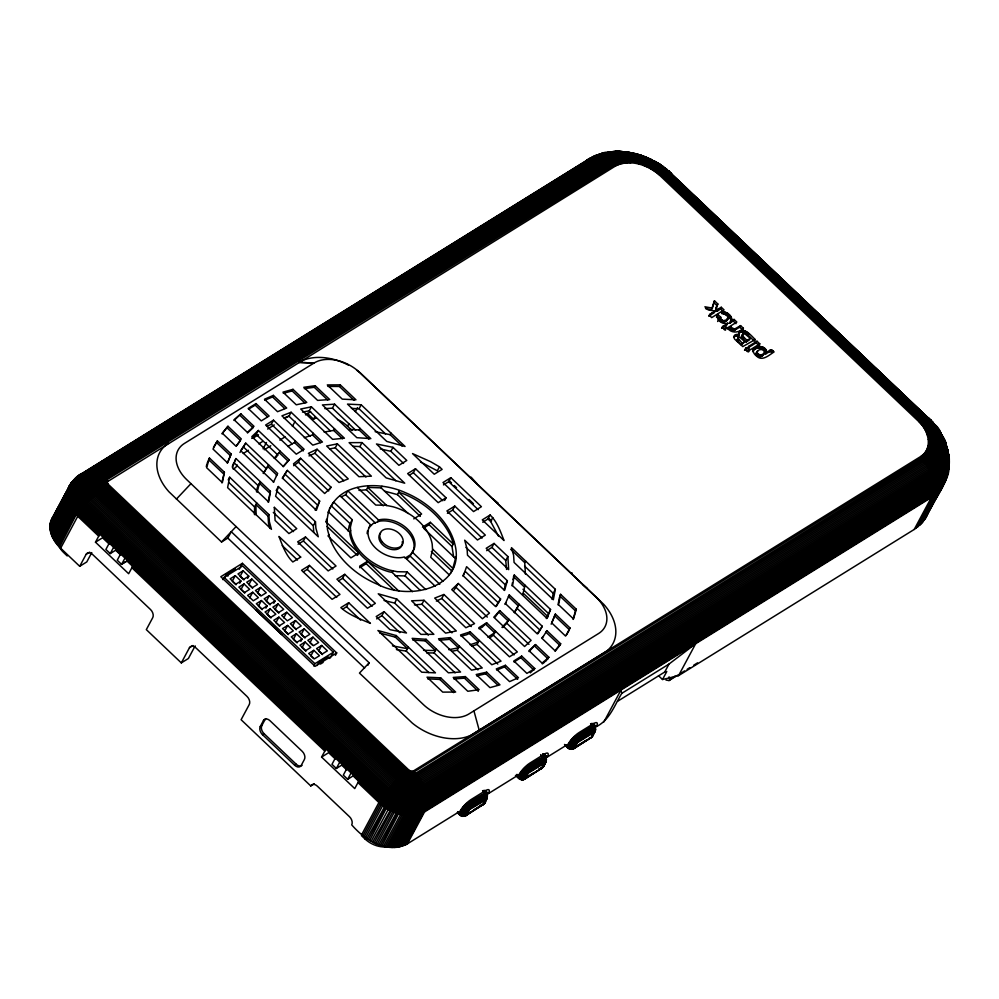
<?xml version="1.0" encoding="UTF-8"?>
<svg xmlns="http://www.w3.org/2000/svg" width="999" height="999" viewBox="0 0 999 999"><rect width="100%" height="100%" fill="white"/><g stroke="black" fill="none" stroke-linecap="round" stroke-linejoin="round"><path stroke-width="1.5" d="M397.302 847.239L414.41 815.321C419.742 801.373 418.956 785.089 412.462 771.553L409.24 770.391L108.092 484.153L107.143 481.88L615.771 165.834C630.119 158.853 647.627 164.823 659.103 174.775L918.955 421.765C928.346 430.182 933.228 447.952 921.228 456.168L412.462 771.553C419.867 784.415 422.302 801.41 415.834 815.122L398.726 847.027C380.244 850.037 363.236 838.111 351.71 824.849A6.244 4.208 58.2 0 0 349.488 816.707L317.27 786.101A6.244 4.208 58.2 0 0 310.764 785.938L241.109 719.73L249.238 704.57A6.244 4.208 58.2 0 0 247.015 696.428L195.941 647.901A6.244 4.208 58.2 0 0 189.448 647.739L181.319 662.899L146.316 629.632L152.735 617.669A6.244 4.208 58.2 0 0 150.512 609.527L92.62 554.507A6.244 4.208 58.2 0 0 86.126 554.345L79.708 566.308L60.639 548.189C52.922 541.046 46.766 529.158 51.798 518.831L69.48 485.914C77.11 472.839 96.004 474.363 107.28 481.481C80.457 465.284 50.362 492.357 77.747 516.283L98.701 536.188L95.479 542.182L128.659 573.713L133.017 565.684M254.47 514.647L254.595 506.968L256.731 502.984M506.58 569.455L505.731 560.539L507.867 556.543L494.055 543.419L486.201 548.289L508.653 569.63L507.867 556.543M525.399 574.063L524.737 562.637L525.586 561.051M105.669 481.705L107.105 484.777L408.254 771.016L412.724 772.776L921.265 457.892C935.613 449.338 929.757 428.871 918.755 420.055L661.251 175.3C649 163.898 629.22 156.905 613.598 165.472L106.781 479.87L105.669 481.705L98.139 480.519L89.023 480.781L80.544 482.892L74.488 485.914L67.657 492.669L49.987 525.649M647.964 167.407C650.337 155.195 655.906 159.116 649.475 168.157M98.701 536.188L99.251 535.202L78.297 515.284C70.03 507.792 63.624 494.305 70.679 483.991M640.222 163.361C640.022 160.627 641.021 154.308 636.925 154.37M947.651 468.081L947.589 470.429L948.351 468.394C946.802 487.012 931.967 501.448 925.436 518.281L921.39 523.613L914.222 529.445L678.558 675.636L662.512 679.52L658.516 675.724M929.882 441.009C942.332 442.932 952.147 454.645 948.625 467.37C951.048 455.719 939.997 446.528 929.894 443.606M948.825 466.321C951.535 454.22 940.534 444.892 929.919 442.32M655.207 171.678L661.4 166.296L667.107 170.829L926.385 417.207C941.845 429.582 950.074 458.329 929.894 470.354L423.077 784.752C414.735 789.322 404.17 785.589 397.614 779.495L96.466 493.256C90.584 488.536 87.462 477.609 95.13 473.026L601.947 158.641C618.506 148.177 640.908 155.157 655.694 161.763M55.457 542.245L72.565 510.339L72.627 508.641C80.632 496.466 93.581 487.212 107.692 483.728C94.218 490.109 82.642 500.387 74.463 512.787L57.355 544.692M386.675 846.94L403.783 815.022C409.103 801.373 412.974 786.35 411.351 771.503C410.689 786.163 408.216 801.747 400.611 814.372L383.504 846.278M665.272 169.405C664.36 164.66 658.329 171.316 656.543 172.665M948.688 465.034L948.913 459.852M929.769 444.867C944.767 448.826 954.52 466.208 945.366 480.332L924.225 520.142M948.051 471.89C950.499 459.365 938.973 449.213 928.158 445.554M948.888 464.011C951.398 451.298 942.744 439.085 929.545 438.361M927.559 447.839C941.595 452.972 953.458 470.354 943.63 484.428L925.436 518.281M52.447 537.15L69.555 505.244L69.68 503.296C77.647 491.346 91.945 484.64 105.944 483.141M398.726 847.027L406.318 844.467L423.426 812.562C428.983 798.376 423.077 782.192 413.386 771.253M59.49 547.052L76.711 513.698C84.403 501.486 95.192 490.734 108.092 484.153M736.925 340.184L738.311 337.512L739.809 337.337L744.892 341.67L741.408 344.892L736.925 340.184L738.311 337.512M737.836 337.987L742.257 343.294L741.408 344.892M106.781 479.87C84.341 457.167 57.318 488.786 82.505 508.853L383.653 795.092C394.755 805.419 412.687 811.75 426.835 804.008L933.653 489.61C940.746 485.152 946.877 477.884 948.001 469.418M948.85 462.087C948.426 472.265 942.519 481.818 933.803 487.012L426.985 801.41C413.349 808.89 396.066 802.784 385.352 792.819L84.203 506.58C75.412 499.313 69.468 482.704 80.544 474.925C89.748 471.353 100.262 475.124 107.53 481.131C95.804 473.226 75.499 471.728 68.906 486.925L72.265 481.78M107.867 480.856C84.453 458.017 55.594 487.749 81.693 509.965L382.854 796.203C394.118 806.692 412.312 813.124 426.673 805.256L933.491 490.859C943.068 485.164 949.262 474.35 948.963 463.149M410.964 772.564L408.079 788.785L402.585 805.881L381.918 845.866M641.87 163.861C641.857 161.526 643.393 154.433 639.31 155.369M765.721 353.896C765.821 347.452 755.144 345.829 752.609 351.586C753.845 343.319 769.667 346.016 765.721 353.896L769.854 351.486L771.877 352.222L772.726 350.624L770.704 349.9L766.57 352.31M375.661 843.606L392.769 811.7L410.089 772.227M741.445 336.888L742.994 333.978L744.779 333.741L750.261 338.336L749.412 339.935L746.166 341.945L741.445 336.888L742.994 333.978M742.382 334.565L742.719 336.126L747.015 340.347L746.166 341.945M714.46 300.786L712.387 308.117L704.907 306.78L708.279 309.977L715.209 311.014L710.052 314.21L709.802 315.696L711.675 317.62L724.075 309.927L721.266 307.255L720.416 308.853C713.848 314.91 715.284 307.842 717.819 303.983L714.46 300.786L711.95 308.241M715.546 310.427L717.819 303.983M50.587 531.955L67.707 500.049C73.314 486.063 91.783 481.568 105.719 482.417M483.716 790.521C492.307 790.946 482.417 809.814 484.652 801.523L484.04 802.372C484.79 803.558 482.842 805.456 481.693 804.844L480.119 806.043L483.154 804.507L480.881 805.519M542.969 765.821C541.57 771.59 551.061 755.182 542.932 754.208M592.694 734.502L591.583 737.1L594.455 731.33M657.891 164.348C656.48 158.192 652.272 166.421 650.948 168.968M725.674 324.588L725.386 326.099L727.26 328.009L736.837 322.065L734.04 319.405L733.179 320.991L729.62 323.201C735.227 318.144 727.422 310.564 721.553 312.175L727.247 315.946L728.234 317.782C727.722 321.915 721.166 324.463 719.73 319.53L720.729 317.22L717.919 314.56C715.122 319.78 723.126 325.262 727.909 323.201L724.824 326.186L727.909 323.201M726.985 320.467L728.234 317.782M946.89 473.726L946.528 475.974C951.922 463.174 939.072 450.836 927.896 446.715M948.75 465.372C947.689 474.837 941.882 483.441 933.765 488.324L426.948 802.721C413.024 810.339 395.404 804.12 384.49 793.968L83.342 507.717C74.363 500.262 68.357 483.491 79.533 475.387M947.789 471.715L948.775 466.458M722.539 311.988L721.678 313.586C726.31 313.037 733.503 318.644 729.62 323.201M268.069 502.06L270.417 491.308L235.976 458.566L234.553 461.226M270.417 491.308L268.669 501.985L232.417 467.532L235.976 458.566M327.098 526.523L357.48 555.394L358.753 552.996L326.136 521.99L326.561 519.318M348.264 531.206L349.138 525.861L352.222 519.68L333.691 502.072L329.445 508.766M455.981 556.593L452.859 568.394L432.617 549.138M511.938 585.751L512.437 582.692M512.937 579.645L514.285 574.999L550.536 609.452L546.99 618.418L512.549 585.676L514.285 574.999M722.502 326.723L724.437 329.757L726.423 328.534L723.626 325.861L721.64 328.309L723.626 325.861M643.319 165.459C643.344 163.237 646.041 155.632 642.07 156.319M482.767 804.807L465.959 815.609C455.094 819.305 461.95 806.23 467.12 803.496L469.767 808.815L466.658 814.684L482.954 804.67M526.061 766.945L528.708 772.264L525.586 778.121L541.883 768.119L524.075 779.42C513.099 781.505 522.415 768.656 526.985 766.295L544.68 755.906L546.428 759.365L545.854 762.2L542.657 767.357L543.618 766.308M590.809 737.786L574.013 748.588C563.136 752.284 569.992 739.21 575.162 736.475L577.822 741.795L574.7 747.664L590.996 737.649M948.413 469.655L948.613 468.593M945.479 480.394C949.924 467.02 938.598 454.208 927.134 448.926M206.306 466.72L206.818 464.11M221.803 482.767L224.4 472.24L209.44 458.029L207.255 462.987M224.4 472.24L222.365 482.667L206.656 467.719L209.44 458.029M229.633 477.222L227.61 487.637L271.466 529.345L269.368 521.69L268.893 514.535L229.633 477.222L228.209 479.882M256.468 491.783L257.23 487.874L260.252 481.643M257.243 491.995L259.403 483.241L269.568 492.894M504.22 589.959L505.244 584.752L507.38 580.769L464.672 540.172L467.082 548.888L467.495 555.194L504.582 590.459L507.38 580.769M522.739 594.692L525.112 585.289M552.06 599.288L553.221 593.331L555.357 589.335L511.5 547.652L513.598 555.282L514.073 562.437L553.334 599.762L555.357 589.335M558.004 604.845L559.452 597.402M560.589 594.318L558.566 604.732L573.513 618.943L576.311 609.253L560.589 594.318L559.74 595.916L575.449 610.851L573.101 619.417M719.73 319.53L720.729 317.22M947.477 455.432C950.236 444.73 938.536 437.537 929.257 437.013M386.863 846.802A21.254 14.648 28.2 0 1 364.91 838.885L382.654 805.718C389.235 792.632 398.913 780.719 409.702 770.778L389.16 802.809L369.692 840.471M50.949 533.254L68.057 501.348C74.788 487.537 92.657 482.105 107.205 482.792C92.482 483.304 76.136 489.348 68.481 502.647L51.374 534.552M53.097 538.436L70.205 506.53C77.073 493.069 92.845 485.402 107.405 483.266C92.907 486.65 78.846 494.917 70.929 507.804L53.821 539.722M944.592 480.844L947.015 474.987M948.426 468.643L947.302 472.877M947.439 473.976L946.515 477.185M947.277 475.137L948.251 470.816M485.002 802.347L483.978 803.521L487.487 795.928L485.751 792.457L467.12 803.496M542.644 753.97C550.749 754.595 540.759 772.989 544.055 764.185M592.882 732.866C594.655 734.265 590.421 738.498 592.732 735.838M482.979 804.395L483.641 803.683L465.147 815.971L462.762 816.333L459.577 814.822M542.694 767.582L539.048 769.492L542.332 767.969L542.245 766.683M593.219 734.552L591.808 737.125L588.923 738.498M470.941 811.737L463.161 816.345C455.981 815.196 465.896 805.806 468.781 803.671L485.302 793.493L486.438 793.293L486.625 794.642L485.751 792.457M483.216 790.509L487.25 794.917L487.125 798.301L485.901 799.924L469.642 809.49L466.133 804.307M463.536 815.546C457.267 817.906 467.057 805.306 469.393 804.607L486.938 794.267L487.237 796.453L485.939 799.487L486.251 795.504L484.59 792.669M525.074 767.756L528.583 772.939L544.78 762.924L545.179 758.953L543.518 756.106M594.08 725.686L595.529 729.932L592.02 736.5L595.479 728.521L591.758 723.501M594.667 727.622L593.793 725.436L592.632 725.649L575.162 736.475M574.175 737.287L577.684 742.469L593.893 732.467L593.906 727.434L590.596 723.713M74.326 480.744C81.643 469.867 98.514 474.587 107.53 481.131M644.892 166.046C644.954 164.123 648.239 156.731 644.817 157.355M49.95 526.885L67.657 492.669L50.1 524.45M943.63 484.428C950.261 470.741 938.648 455.919 926.647 449.987M50 528.134L67.108 496.216C73.851 482.142 93.144 479.108 107.118 482.33C92.795 480.232 74.688 483.866 67.22 497.49L50.112 529.395M50.549 522.102L70.966 483.566L74.488 480.069M646.428 166.696C646.628 164.685 649.987 158.891 647.764 158.279M928.258 512.237L926.523 516.333M947.114 475.112L941.807 484.652L933.278 492.07L426.461 806.468C411.913 814.435 393.494 807.916 382.08 797.314L80.931 511.063C68.094 501.623 66.371 479.22 82.967 473.101M227.273 463.086L231.181 454.008L217.382 440.896L212.999 449.063L227.572 462.912L231.181 454.008M232.317 466.396L233.841 462.549L258.117 485.626M278.371 486.525L275.587 496.216L318.281 536.8L315.884 528.096L315.472 521.778L278.371 486.525L276.236 490.509L313.324 525.774L313.748 532.08M519.155 604.308L514.46 612.649M546.366 618.568L550.536 609.452M551.161 624.188L555.394 614.06L569.967 627.909L568.618 631.293L565.571 636.088L551.773 622.964L555.394 614.06M569.967 627.909L566.246 635.289M50.287 523.264L67.395 491.346C74.288 477.172 94.193 476.448 107.143 481.88C93.719 477.485 74.563 478.708 67.208 492.532M653.196 160.652L655.694 161.838M69.918 485.402C65.235 495.654 71.304 507.217 78.896 514.273L359.103 780.581L357.954 782.604L378.896 802.522C390.621 813.436 409.565 820.129 424.513 811.937L931.33 497.539C953.521 486.988 944.13 459.54 926.073 450.999M945.853 479.333L946.278 478.309M406.318 844.467L407.405 843.843L424.513 811.937C430.806 798.426 424.113 782.379 414.435 772.289M757.417 351.049L757.117 353.097L760.351 355.282L764.123 353.584L764.372 351.586C762.312 347.689 756.718 349.775 756.093 353.646L757.055 355.744L759.502 356.88L762.225 356.069L763.673 354.22M403.971 845.566L421.079 813.648C428.022 799.962 422.427 782.567 412.962 771.44C420.304 784.078 424.925 801.535 417.207 814.847L400.099 846.752M273.414 482.342L277.647 473.476L245.729 443.144L240.684 450.686L273.701 482.08M315.234 510.302L319.643 501.073L287.375 470.392L286.825 470.966L282.367 477.972L316.371 510.302L319.643 501.073M352.222 519.68L350.399 527.21L350.774 532.892A43.744 30.17 28.2 0 0 390.047 570.229L397.202 571.703L407.167 571.915L425.699 589.535M450.412 573.488L453.721 566.795M462.874 575.961L464.011 573.339M504.97 604.445L509.265 594.904L542.282 626.286L537.999 633.653M394.38 847.464L411.488 815.559C418.556 802.721 417.395 786.338 412.724 772.776M486.513 799.412L487.212 795.341L469.855 805.619C466.183 807.105 458.216 819.967 466.595 814.635C461.9 818.518 467.857 808.466 470.229 807.654L487.025 797.552L484.59 802.996M544.842 763.373L546.303 760.851L545.879 757.704L528.334 768.056C524.637 769.779 515.259 782.654 524.9 779.045L541.708 768.243M593.955 732.904L595.092 730.132C596.178 728.558 594.617 724.824 592.544 726.91L576.835 736.65C573.938 738.785 564.023 748.176 571.216 749.325L575.099 747.527L570.804 749.312L567.632 747.801M946.115 478.259L940.096 487.475L933.004 493.244L426.173 807.642C411.488 815.696 392.894 809.115 381.368 798.401L80.207 512.15C71.94 504.707 65.634 491.058 73.002 480.956M945.828 479.345L940.908 487.974L932.279 495.479L425.449 809.877C410.564 818.031 391.72 811.363 380.045 800.511L359.103 780.581M389.81 847.339L406.918 815.434L408.179 814.485C414.11 801.148 415.06 785.751 411.925 771.578C416.695 785.738 415.921 801.86 409.99 815.584L392.882 847.489M941.333 488.236C947.914 474.4 937.212 459.003 925.436 451.973M944.567 482.417L945.066 481.418M378.771 844.842L400.499 805.231L407.13 786.9L410.776 771.34L405.307 787.836L398.439 804.47L377.21 844.255M50.887 520.979L70.117 484.927L74.813 478.958M69.293 486.326L68.419 487.987L75.4 481.493L85.352 478.209L95.517 478.271L105.807 481.043M68.656 487.824L67.657 490.197M372.615 842.145L391.92 807.367L410.227 771.091L393.131 800.349L371.141 841.333M55.919 512.362L59.478 505.719M63.049 499.063L69.455 487.1M56.044 512.849L57.467 510.189M71.016 484.927L74.463 479.37L77.66 476.486M50.312 530.669L68.007 497.902L67.22 497.49M51.873 535.851L69.68 503.296M54.595 540.983L71.716 509.078L71.516 506.88L70.205 506.53M56.369 543.481L73.476 511.575C80.619 498.451 93.831 488.898 107.692 483.728M58.392 545.891L75.499 513.986L75.237 512.062M60.639 548.189L77.747 516.283C84.99 503.771 95.255 493.007 107.105 484.777M91.771 552.622L86.776 561.925L79.708 566.308M109.453 542.794L105.882 549.438L110.252 553.583L117.882 548.851M110.252 553.583L113.811 546.94M120.792 553.571L117.233 560.227L121.591 564.373L126.998 561.013L133.554 567.245M121.591 564.373L125.162 557.717M213.486 447.277L217.382 440.896M222.015 433.878L227.959 426.261L241.283 438.923L236.076 446.316L222.29 433.204L227.959 426.261M234.066 420.442L240.896 413.861L253.983 426.311L247.402 432.405L234.078 419.742L240.896 413.861M248.539 409.14L255.182 405.169L256.031 403.571L269.131 416.021L261.276 420.891L248.177 408.441L256.031 403.571M239.972 452.435L245.729 443.144M264.847 400.199L272.527 396.965L273.376 395.367L286.701 408.029L277.56 411.688L264.473 399.238L273.376 395.367M237.138 464.922L235.776 467.457L233.179 469.068M251.76 438.424L256.206 434.453L258.341 430.457L289.173 459.777L283.229 466.783M267.145 426.323L271.353 424.15L273.489 420.167L304.146 449.3L296.278 454.17L265.634 425.037L273.489 420.167M283.341 393.331L292.145 390.934L293.007 389.335L306.805 402.46L296.278 404.807L282.967 392.145L293.007 389.335M263.062 448.826L266.471 442.482M283.841 417.969L288.998 416.233L291.134 412.25L322.452 442.02L312.774 445.142L281.93 415.834L291.134 412.25M168.544 443.231L165.884 445.129A49.376 34.053 28.2 0 0 168.981 491.808L221.541 541.982L227.834 538.086L231.256 531.705L369.168 662.799L367.807 665.346M263.486 473.464L268.569 464.86M292.395 426.398L295.117 421.328M304.32 388.623L314.298 387.3L315.147 385.701L329.72 399.55L317.62 400.399L303.821 387.287L315.147 385.701M274.213 458.241L280.157 451.211M302.485 412.1L309.265 410.814L311.401 406.83L344.418 438.211L332.642 439.36L300.724 409.028L311.401 406.83M287.812 446.478L294.455 442.507L295.317 440.909M222.927 579.645L224.126 577.41L242.595 565.958L333.379 652.235L330.382 657.817M224.538 577.609L226.249 574.413L235.277 568.818M307.455 413.386L313.561 419.205L314.922 416.658M282.455 478.459L287.375 470.392M195.167 645.878L188.386 658.503L181.319 662.899M239.735 583.266L240.934 581.031L235.264 575.649L232.268 581.231L236.051 584.827M239.211 569.305L242.42 563.311L336.7 652.921L335.414 655.319M269.917 528.384L268.506 523.289L268.032 516.133L268.893 514.535M304.27 437.712L312.487 434.952L313.336 433.354M293.718 465.709L298.414 462.212L300.549 458.229L331.193 487.362L324.687 493.518L293.494 463.861L300.549 458.229M327.984 386.426L339.385 386.463L340.247 384.865L355.956 399.8L342.27 399.138L327.31 384.927L340.247 384.865M247.59 578.396L248.788 576.161L243.119 570.766L240.122 576.348L243.906 579.944M324.837 408.641L332.442 408.154L334.578 404.17L370.829 438.623L356.855 437.687L322.415 404.945L334.578 404.17M243.993 583.94L238.886 587.112L244.555 592.507L249.663 589.335L243.993 583.94L240.996 589.522L244.78 593.119M308.991 455.944L314.922 453.234L317.07 449.238L348.264 478.896L339.048 482.492L308.404 453.359L317.07 449.238M251.848 579.07L246.741 582.23L252.41 587.624L257.517 584.465L251.848 579.07L248.851 584.652L252.635 588.249M324.101 432.067L333.678 430.407L334.528 428.808M249.725 597.827L252.722 592.232L258.391 597.627L253.284 600.799L247.615 595.404L252.722 592.232M329.595 448.913L335.239 447.839L337.375 443.856L371.378 476.173L358.941 476.698L326.661 446.016L337.375 443.856M260.577 587.362L255.469 590.534L261.139 595.928L266.246 592.757L260.577 587.362L257.58 592.944L260.414 595.641M352.073 430.494L347.565 426.211L348.988 423.551M355.407 411.588L357.542 407.604M351.448 408.391L359.053 408.766L361.188 404.782L405.057 446.466L386.763 441.421L347.502 404.108L361.188 404.782M265.921 608.166L267.12 605.931L261.451 600.536L258.454 606.118L262.238 609.715M273.776 603.284L274.975 601.048L269.305 595.666L266.308 601.248L270.092 604.845M348.876 429.433L359.141 429.932L360.002 428.334M329.395 489.66L330.819 487M298.114 544.23L303.359 540.971L305.494 536.987L336.039 566.021L328.184 570.904L297.64 541.858L305.494 536.987M313.324 525.774L315.472 521.778M270.18 608.828L265.072 612L270.741 617.394L275.849 614.223L270.18 608.828L267.183 614.41L270.966 618.006M353.034 446.253L359.89 446.59L362.025 442.594L404.72 483.191L386.188 477.909L349.101 442.657L362.025 442.594M278.034 603.958L272.927 607.13L278.596 612.512L283.704 609.353L278.034 603.958L275.037 609.54L278.821 613.136M329.245 510.189L328.384 511.788L349.762 532.105L349.925 534.49A43.744 30.17 28.2 0 0 389.198 571.815L392.195 572.439L412.45 591.683M326.136 521.99L326.985 520.392M278.908 617.132L273.801 620.292L279.47 625.686L284.578 622.527L278.908 617.132L275.911 622.714L279.695 626.311M341.333 496.84L345.642 494.767L347.777 490.784L378.571 520.054L380.457 519.567A25 17.245 28.2 0 1 407.192 528.746A25 17.245 28.2 0 1 413.261 550.749L410.102 556.043L406.805 559.078M303.346 571.828L307.28 569.393L309.415 565.397L339.972 594.442L332.105 599.313L301.561 570.279L309.415 565.397M283.766 617.832L286.763 612.25L292.432 617.644L287.325 620.816L281.656 615.421L286.763 612.25M327.984 536.088L328.833 534.49M287.637 625.424L282.53 628.596L288.199 633.99L293.306 630.819L287.637 625.424L284.64 631.006L288.424 634.602M402.035 446.004L390.109 434.677L390.959 433.079M295.492 620.554L290.384 623.713L296.054 629.108L301.161 625.948L295.492 620.554L292.495 626.136L296.278 629.732M359.003 490.434L366.383 489.81L368.531 485.814M403.571 463.424L390.821 451.311L392.969 447.327L376.461 443.981L398.913 465.322L406.768 460.452L392.969 447.327M349.762 532.105L350.612 530.506M300.836 641.346L302.035 639.11L296.366 633.716L293.369 639.31L297.153 642.906M304.22 628.846L299.113 632.017L304.782 637.412L309.89 634.24L304.22 628.846L301.223 634.427L305.007 638.024M386.8 505.594L367.669 487.412L381.131 487.862L381.993 486.263M305.095 642.02L299.987 645.192L305.657 650.574L310.764 647.414L305.095 642.02L302.098 647.602L305.881 651.198M263.474 720.529A6.244 4.208 58.2 0 1 269.98 720.691L302.185 751.31A6.244 4.208 58.2 0 1 304.408 759.44L301.211 765.421A6.244 4.208 58.2 0 1 294.705 765.271L262.487 734.652A6.244 4.208 58.2 0 1 260.264 726.51L263.474 720.529L265.047 719.555A6.244 4.208 58.2 0 1 265.746 718.668M260.264 726.51L261.838 725.536L265.047 719.555M369.855 526.523L370.716 524.925L339.922 495.654M338.698 580.744L342.632 578.309L344.767 574.325L375.324 603.359L367.47 608.241L336.913 579.195L344.767 574.325M312.949 637.15L307.842 640.309L313.511 645.704L318.619 642.532L312.949 637.15L309.952 642.732L312.799 645.429M377.722 521.653L378.571 520.054M313.823 650.312L308.716 653.483L314.385 658.878L319.493 655.706L313.823 650.312L310.826 655.893L313.661 658.591M420.342 516.396L397.415 494.605L399.55 490.621M409.428 475.174L413.361 472.739L415.497 468.743L446.053 497.789L444.63 500.437M321.678 645.441L316.571 648.613L322.24 654.008L327.36 650.836L321.678 645.441L318.681 651.023L322.465 654.62M359.652 567.744L366.208 563.686L367.482 561.301L398.988 591.233M313.711 665.933L314.91 663.698L333.379 652.235M342.632 609.165L346.553 606.73L348.701 602.734L370.429 623.401C360.239 619.005 349.2 615.097 340.834 607.617L348.701 602.734M317.058 665.559L318.768 662.362L327.809 656.755L329.558 658.416M439.448 466.82L442.12 469.368L434.265 474.238L412.537 453.583L430.681 461.713L439.448 466.82L437.312 470.804L420.467 461.925M392.195 572.439L393.057 570.841M443.481 484.902L448.713 481.655L450.849 477.659L481.406 506.705L473.551 511.575L442.994 482.542L450.849 477.659M423.826 527.947L429.071 524.687L430.344 522.302L453.271 544.093L452.06 539.685A68.744 47.415 28.2 0 0 404.046 494.055L398.701 492.22L421.615 513.998L413.761 518.881M376.673 618.893L381.918 615.646L384.053 611.663L406.493 632.991L389.997 629.657L376.198 616.533L384.053 611.663M395.067 575.686L405.032 575.911L407.167 571.915M384.041 600.511L394.642 603.059L396.778 599.063L433.866 634.328L420.941 634.377L378.234 593.793L396.778 599.063M447.402 513.324L452.634 510.064L454.782 506.081L485.327 535.114L477.472 539.997L446.915 510.951L454.782 506.081M357.954 782.604L354.745 788.586L321.578 757.067L325.936 749.05M379.707 633.016L395.342 637.15L396.203 635.551L435.464 672.864L421.765 672.202L377.909 630.506L396.203 635.551M335.539 757.679L331.98 764.322L336.338 768.481L341.745 765.122L346.728 769.867M453.708 557.23L451.985 546.478L454.12 542.494M414.435 604.894L421.89 604.27L424.026 600.287L456.306 630.968L445.591 633.129L411.588 600.799L424.026 600.287M336.338 768.481L339.897 761.825M396.428 649.587L406.218 651.098L408.366 647.115M346.89 768.468L343.319 775.112L347.689 779.27L353.097 775.911L359.64 782.13M436.351 601.086L441.77 598.488L443.906 594.492L474.55 623.626L465.896 627.734L434.702 598.089L443.906 594.492M347.689 779.27L351.248 772.614M482.754 522.24L487.999 518.993L490.134 514.997C497.152 521.803 500.549 531.605 504.008 540.534L482.28 519.88L490.134 514.997M412.837 640.059L425.249 640.883L426.111 639.298L460.551 672.027L448.389 672.814L412.137 638.361L426.111 639.298M498.513 536.176L490.684 521.54L492.819 517.557M454.083 590.084L458.279 583.466L489.473 613.111L482.417 618.756L451.76 589.622L458.279 583.466M426.698 652.921L434.128 652.946L436.276 648.95M486.675 550.661L491.92 547.402L494.055 543.419M439.235 640.234L448.526 639.46L450.312 637.612L482.23 667.956L471.565 670.154L438.549 638.773L450.312 637.612M427.672 678.845L439.847 679.445L440.696 677.846L455.644 692.057L442.719 692.12L427.01 677.185L440.696 677.846M451.685 651.286L457.242 650.224L459.39 646.241M361.788 834.427L378.896 802.522C386.151 790.022 396.416 779.245 408.254 771.016M461.038 636.201L466.558 634.765L469.343 633.428L470.204 631.83L501.036 661.151L491.82 664.735L460.514 634.964L470.204 631.83M362.999 835.539L380.107 803.621L394.455 784.814L409.24 770.391M364.248 836.6L381.356 804.694L381.131 803.059L358.504 781.618M366.883 838.623L389.448 798.026L399.7 783.129L409.702 770.778M368.269 839.572L385.377 807.667L386.713 807.18C397.827 814.123 413.012 817.781 425.012 810.926L931.83 496.528L938.998 490.709L943.044 485.377M479.045 628.758L482.28 627.21L486.675 622.814L517.332 651.935L509.465 656.818L478.821 627.684L486.675 622.814M496.228 606.505L500.599 599L466.595 566.683L463.311 575.911L495.591 606.593L500.599 599M471.59 646.241L477.072 644.392L479.208 640.409M374.126 842.894L391.233 810.988L390.784 809.502M495.217 616.995L499.8 610.601L531.118 640.359L524.612 646.515L493.781 617.207L499.8 610.601M453.833 678.933L464.485 678.184L465.347 676.585L479.133 689.697L467.807 691.271L453.246 677.434L465.347 676.585M509.265 594.904L508.416 596.503L518.294 605.894L514.273 612.562M380.344 845.379L397.452 813.473L397.227 812.224M489.722 637.886L493.369 635.189L495.504 631.193M385.09 846.64L402.197 814.734L403.821 813.935M502.697 627.584L506.78 623.239L508.916 619.255M388.249 847.164L405.357 815.259C411.975 802.334 413.623 787.05 411.863 772.739M391.358 847.439L408.466 815.534L410.302 814.572L411.488 815.559M476.66 675.861L485.814 673.776L486.675 672.177L499.987 684.839L489.96 687.637L476.161 674.525L486.675 672.177M395.854 847.377L412.974 815.471L414.423 814.372M401.436 846.415L418.544 814.51L420.117 813.174C425.736 799.375 421.391 783.154 412.962 771.44M402.722 846.016L420.117 813.174L421.079 813.648M405.169 845.042L423.476 811.787M496.865 670.054L504.545 666.895L505.407 665.297L518.493 677.734L509.59 681.618L496.266 668.955L505.407 665.297M514.035 662.012L520.841 657.679L521.69 656.093L534.79 668.531L530.282 672.839M712.387 308.117L711.538 309.702L705.556 308.641M709.715 314.585L708.865 316.183L710.052 314.21M710.826 314.81L711.675 313.211M529.083 651.56L535.551 644.58L548.876 657.242L545.504 661.525M715.684 309.465L716.545 307.867M715.209 311.014L714.36 312.612L709.203 315.809M715.659 310.751L716.408 308.828M715.896 310.964L716.52 309.153M716.408 311.164L717.257 309.565L721.266 307.255M716.77 311.114L717.632 309.515M718.106 310.289L718.955 308.691M559.827 645.366L560.676 643.781L546.878 630.656L546.028 632.255L559.827 645.366L555.119 651.261M716.508 317.158L717.919 314.56M717.644 321.503L718.493 319.905M722.677 313.549L723.526 311.963M719.979 320.367L720.579 317.932M723.676 313.674L724.525 312.075M720.704 321.253L721.565 319.655L720.841 318.768M724.687 313.936L725.536 312.35M721.628 321.94L722.489 320.342L721.565 319.655M725.711 314.348L726.56 312.749M722.652 322.315L723.501 320.716L726.61 319.93L728.146 318.331M726.71 314.885L727.572 313.286M723.388 322.352L724.238 320.754M724.15 322.227L724.999 320.642M722.015 327.934L722.864 326.336M725.749 321.516L726.61 319.93M728.633 316.396L729.495 314.797M729.632 317.47L730.494 315.871M724.849 325.262L726.073 325.112L726.922 323.514M730.344 318.531L731.193 316.933M730.744 319.58L731.605 317.982M730.868 320.604L731.73 319.018M575.449 610.851L576.311 609.253M730.257 322.502L731.568 319.992M740.571 325.612L734.552 329.121L730.331 326.923L729.482 328.521L733.691 330.706L739.71 327.197L740.571 325.612L743.368 328.271L742.519 329.87L739.71 327.197M730.394 329.395L731.256 327.797M731.543 330.269L732.392 328.683M732.629 330.719L733.478 329.121M733.691 330.706L734.552 329.121M734.777 330.269L735.626 328.671M739.347 334.977L736.076 334.54L733.616 337.063L736.275 336.001L738.486 336.576L739.347 334.977L738.86 332.767C743.756 325.911 751.91 336.438 755.219 339.535L754.37 341.134C750.524 338.112 744.38 328.534 738.411 333.491M734.253 336.563L735.102 334.965M735.227 336.126L736.076 334.54M736.275 336.001L737.137 334.403M737.362 336.163L738.211 334.565M739.285 332.742L740.147 331.156M740.222 332.292L741.071 330.694M741.208 332.055L742.07 330.457M737.299 340.884L738.161 339.285M742.269 332.03L743.119 330.432M738.199 341.845L739.06 340.247M743.381 332.217L744.243 330.619M743.88 333.654L741.533 336.163M741.87 337.712L742.719 336.126M744.542 332.642L745.391 331.056M745.704 333.279L746.565 331.68M742.844 338.786L743.693 337.187M746.89 334.116L747.739 332.517M748.076 335.152L748.938 333.554M746.565 347.664L744.58 350.125L746.565 347.664L749.362 350.337L748.513 351.935L745.704 349.263M756.98 341.208L748.626 346.391L747.764 347.989L756.131 342.807L756.98 341.208L759.789 343.868L758.928 345.467L756.131 342.807M753.808 349.9L754.67 348.301M754.782 349.175L755.644 347.577M755.943 348.576L756.792 346.978M757.142 348.189L757.991 346.591M758.378 348.002L759.24 346.403M756.093 353.646L756.955 352.048M759.665 348.039L760.514 346.441M756.255 354.695L757.117 353.097M757.055 355.744L757.916 354.158M760.901 348.276L761.762 346.678M762.062 348.701L762.911 347.103M758.204 356.543L759.065 354.945M763.136 349.313L763.985 347.714M759.502 356.88L760.351 355.282M764.11 350.112L764.972 348.514M760.801 356.73L761.65 355.132M762.225 356.069L763.074 354.47M764.972 351.061L765.833 349.463M763.273 355.182L764.535 352.635M765.546 351.985L766.408 350.399M765.808 352.959L766.67 351.361M769.28 351.685L770.142 350.087M769.854 351.486L770.704 349.9M770.554 351.536L771.403 349.937M771.265 351.785L772.115 350.187M592.632 735.976C593.468 735.227 597.814 726.91 593.618 728.858L577.897 738.598C574.225 740.084 566.258 752.946 574.637 747.614L570.516 748.726L567.569 747.339M603.846 721.99L620.953 690.072L621.778 693.356C614.56 705.219 609.602 720.179 596.378 726.61A11.251 3.009 -46.5 0 0 593.156 723.825L579.008 732.592A11.251 3.009 -46.5 0 0 568.094 744.168L547.265 757.08A11.251 3.009 -46.5 0 0 544.043 754.282L529.907 763.061A11.251 3.009 -46.5 0 0 518.981 774.625L488.336 793.631A11.251 3.009 -46.5 0 0 485.114 790.846L470.966 799.612A11.251 3.009 -46.5 0 0 460.052 811.188L407.405 843.843M617.507 701.335L664.71 672.04L668.993 664.073L695.666 643.731L678.558 675.636M662.512 679.52L666.783 671.54L664.71 672.04M665.996 680.069L669.03 680.544L674.824 676.186M914.222 529.445L931.33 497.539C937.636 484.028 930.931 467.994 921.265 457.892M916.195 528.134L933.303 496.228C939.784 482.23 931.892 465.771 921.228 456.168M918.044 526.723L935.151 494.817C941.645 480.831 933.153 464.535 922.202 455.432M919.779 525.224L936.887 493.306C943.406 479.345 934.315 463.236 923.113 454.632M921.39 523.613L938.498 491.708C945.029 477.772 935.376 461.888 923.963 453.796M929.619 508.766L931.043 506.106M922.876 521.928L939.984 490.01C946.528 476.123 936.35 460.477 924.737 452.909M753.945 349.101C752.097 351.636 754.545 354.558 756.543 356.106C762.324 361.813 769.105 355.02 774.088 351.923L772.726 350.624M71.366 483.104C65.372 493.381 71.603 505.956 79.533 513.224L380.681 799.462C392.295 810.264 411.039 816.895 425.849 808.778L932.666 494.38L939.797 488.586L944.904 481.343M51.798 518.831L54.483 515.022M942.556 486.363L944.117 483.429M99.251 535.202L99.85 534.165M485.976 799.762L486.588 798.576L469.767 808.815L465.721 815.334L467.045 814.547L465.147 815.971M485.177 801.573L484.253 802.959M522.102 779.782C520.392 776.822 525.949 771.178 528.796 769.068L544.505 759.315L546.378 758.99L544.942 763.074L545.529 762.025L528.334 772.564L524.662 778.77L525.986 777.996L524.075 779.42M594.03 732.742L594.63 731.555L577.822 741.795L573.751 748.139L574.625 748.151M653.021 160.802L650.786 159.191M485.851 799.487L486.8 795.329L485.264 792.444M573.264 748.8L570.816 748.938C566.845 747.839 574.75 739.248 577.447 737.587L594.979 727.247L595.529 729.932L594.055 732.604L594.53 727.235L591.271 723.488M545.454 762.849L546.178 759.889L529.07 770.092C526.248 771.191 518.731 782.517 525.524 778.621M543.531 766.445L543.931 765.783M594.567 732.392L595.067 730.531L578.271 740.634C575.923 741.483 569.867 751.423 574.7 747.664L574.313 748.326M486.151 798.651L485.551 799.612L485.564 795.878L483.766 793.106M545.079 762.1L544.48 763.061L544.505 759.315L540.659 754.62M594.193 731.63L593.593 732.592L593.618 728.858L591.808 726.086M236.688 445.616L240.434 440.522L227.11 427.859M263.299 473.389L267.72 466.458L276.785 475.074L276.286 475.724M542.282 626.286L537.237 633.841L505.319 603.496L505.831 602.847M542.37 637.999L546.878 630.656M560.676 643.781L554.994 650.711L541.683 638.049L543.231 636.4M75.899 479.108L77.16 477.36M70.817 484.003L73.189 481.143M734.477 335.464L733.89 337.487L734.665 339.161L742.781 346.591L755.219 339.535M652.397 169.83L658.079 163.162M593.993 732.467L595.279 729.432L578.184 739.635C575.923 741.071 569.592 748.151 572.689 749.1M466.271 815.346L466.758 814.684L465.834 815.421M484.09 803.745L484.677 802.859M525.212 778.795L525.686 778.134L521.466 779.57L518.518 778.271M543.706 765.684L541.208 768.493M585.402 162.612L586.051 161.763M370.716 524.925L369.705 526.236A25 17.245 28.2 0 0 375.761 548.239A25 17.245 28.2 0 0 402.51 557.417L404.383 556.93L435.177 586.201M368.843 527.822L373.164 523.488L379.595 521.153A25 17.245 28.2 0 1 406.343 530.332A25 17.245 28.2 0 1 412.4 552.347L410.552 554.732L405.094 558.116M486.001 799.537L487.237 796.453L470.142 806.655C467.32 807.754 459.79 819.068 466.583 815.172M653.821 170.729C654.495 166.758 664.922 164.223 657.529 163.361M71.591 482.642L74.026 479.72M484.278 803.421L483.541 804.12M590.496 159.69L591.171 158.916M588.224 160.677L588.898 159.89M486.014 799.625L487.05 797.152M247.477 433.004L252.173 428.621M274.962 458.454L277.01 456.281M501.948 627.372L508.054 620.854L498.951 612.187M535.551 644.58L528.983 650.661L542.07 663.111L548.876 657.242M176.411 499.088L190.959 483.666M221.541 541.982L236.101 526.573M369.168 662.799L359.465 673.076L412.287 723.076A49.376 34.053 28.2 0 0 471.066 735.202L606.805 650.998A49.376 34.053 28.2 0 0 603.721 604.32L360.402 373.052A49.376 34.053 28.2 0 0 356.606 370.154M591.695 736.663L591.396 737.299M745.803 348.139L745.516 349.65L747.389 351.561L749.362 350.337M748.626 346.391L748.326 347.902L750.199 349.825L759.789 343.868M524.775 778.87L525.536 778.071C520.841 781.955 526.785 771.915 529.158 771.103L545.966 760.988L544.93 762.986L545.741 758.765L544.193 755.893M573.876 748.401L574.637 747.614M423.426 812.562L425.012 810.926M71.603 483.116L72.44 482.267M73.302 480.531L76.786 477.122M72.627 481.393L76.511 478.209M540.634 768.293L541.458 767.519M591.445 737.499L590.771 738.049M594.23 157.343L594.967 156.693L587.474 160.252M591.883 158.204C600.137 150.574 612.399 157.168 618.119 164.748M589.622 159.178C598.776 150.399 613.086 154.121 619.368 164.286M615.771 165.834C608.291 157.055 593.394 152.46 584.677 162.175L586.738 160.976M756.568 352.647L757.654 351.735M75.187 478.571L78.884 475.474M74.463 479.37L75.749 478.321M81.706 473.976C70.854 482.005 76.261 498.101 85.115 505.444L386.263 791.683C396.728 801.423 413.636 807.392 426.973 800.087L933.79 485.689C943.805 479.82 949.712 468.094 948.663 456.568M590.322 738.036L573.189 748.95M657.841 173.701L665.721 169.193L669.667 172.24L666.108 169.193M289.173 459.777L283.154 466.396L251.848 436.625L258.341 430.457M521.69 656.093L513.836 660.963L526.923 673.401L534.79 668.531M542.282 663.91L544.43 662.325M588.249 159.59L589.934 158.454M608.478 153.584L609.165 153.097L606.505 153.371C614.035 148.739 621.753 156.631 624.787 163.074M466.583 814.535L462.475 815.746L459.515 814.36M525.524 777.984L521.416 779.195L516.421 775.873M659.103 174.775L665.384 171.241L669.08 171.291M540.609 769.305L541.583 768.631M77.223 476.773L81.106 474.001M76.461 477.522L77.86 476.573M84.977 472.477C73.339 479.42 78.084 495.991 87 503.146L388.149 789.385C398.089 798.626 414.11 804.295 426.773 797.352L933.59 482.967C945.578 476.111 950.748 460.889 947.027 447.864M603.171 154.246L603.896 153.759L601.373 154.258C611.438 151.274 629.894 146.791 631.98 161.813M598.126 155.382C606.743 149.163 617.557 155.257 621.99 163.549M95.479 542.182L102.56 537.787L109.103 544.005M80.232 474.55L587.924 159.615C596.528 154.882 606.93 159.428 613.598 165.472M78.609 475.836L589.785 158.716M79.183 475.749L84.478 472.465M87.125 470.816L121.528 449.475M124.176 447.839L240.622 375.599M243.269 373.963L277.672 352.61M280.319 350.974L285.614 347.689M288.261 346.054L292.232 343.581M294.88 341.945L329.283 320.604M331.93 318.956L337.225 315.672M339.872 314.036L366.333 297.615M368.981 295.979L485.427 223.739M488.074 222.09L493.369 218.806M496.016 217.17L522.477 200.749M525.124 199.113L537.037 191.721M539.685 190.085L544.979 186.801M547.627 185.152L583.354 162.987M82.455 474.075L591.795 158.079C600.249 151.96 611.013 158.604 616.92 165.26M253.122 438.062L258.441 434.752M267.657 429.046L274.288 424.925M284.74 418.444L288.848 415.896M243.257 453.496L248.439 450.274M258.816 443.843L262.7 441.433M305.494 414.885L310.677 411.675M86.126 554.345L89.66 552.147M264.298 449.762L270.779 445.741M279.857 440.109L285.04 436.888M121.254 564.048L126.998 561.013M242.42 563.311L220.816 576.723L315.085 666.333L336.7 652.921M235.264 575.649L230.157 578.808L235.826 584.203L240.934 581.031M243.119 570.766L238.012 573.938L243.681 579.333L248.788 576.161M415.497 468.743L407.642 473.613L438.186 502.659L446.053 497.789M261.451 600.536L256.343 603.708L262.013 609.09L267.12 605.931M269.305 595.666L264.198 598.826L269.867 604.22L274.975 601.048M189.448 647.739L192.982 645.541M730.481 321.616L734.04 319.405M358.753 552.996L350.899 557.867L329.071 537.125M730.331 326.923L727.771 328.509C731.83 333.591 739.11 332.854 743.368 328.271M727.597 328.871L731.193 326.636M367.482 561.301L359.628 566.171L380.369 585.876M422.49 527.172L430.344 522.302M742.257 343.294L744.892 341.67M747.015 340.347L750.261 338.336M752.934 349.188L755.331 347.702M296.366 633.716L291.258 636.887L296.928 642.282L302.035 639.11M323.102 662.424L320.517 664.023L318.768 662.362M262.487 734.652L264.061 733.678A6.244 4.208 58.2 0 1 261.838 725.536M294.705 765.271L296.278 764.297A6.244 4.208 58.2 0 0 302.073 765.346M321.578 757.067L328.646 752.672L335.189 758.903M310.764 785.938L314.31 783.74M414.41 815.321L416.396 814.098L417.207 814.847M621.778 693.356L668.993 664.073M669.03 680.544L678.096 674.924M680.694 673.314L684.577 670.903M687.175 669.293L689.76 667.682M693.643 665.272L697.527 662.861M473.563 810.114L478.808 806.855M523.588 779.57L522.652 779.607L527.26 776.797M529.882 775.174L533.816 772.739M576.373 746.34L586.85 739.834M574.662 747.389L570.654 748.176L565.684 744.742M525.549 777.846L521.54 778.646L516.583 775.212M466.62 814.41L462.612 815.196L457.642 811.762M586.213 160.764L591.758 157.58M298.901 362.387L314.023 363.037A34.378 23.701 28.2 0 1 359.64 372.452L596.191 597.29A34.378 23.701 28.2 0 1 598.588 633.516L468.943 713.948A34.378 23.701 28.2 0 1 423.326 704.532L186.776 479.682A34.378 23.701 28.2 0 1 184.378 443.469L314.023 363.037L298.901 362.387L301.623 360.926A49.376 34.053 28.2 0 1 344.018 362.999M661.251 175.3L668.294 172.49L670.729 172.852L671.753 174.151L668.443 170.929M918.755 420.055L926.922 417.22L931.255 420.866L668.044 170.841M545.716 757.429L544.243 756.942L527.722 767.12C525.287 767.819 514.96 781.031 521.603 778.521M918.955 421.765C922.402 420.204 927.284 417.17 930.781 420.055M615.297 152.485L618.643 151.511L625.599 152.073M487.849 637.125L494.642 632.792L485.826 624.4M589.073 158.991L593.818 156.543M67.707 500.049L68.419 499.687M71.716 509.078L72.627 508.641M610.302 151.998L604.657 153.334L607.23 152.947M920.054 422.927C923.875 421.153 931.792 418.032 933.466 423.963L940.359 433.404C938.648 425.437 929.732 423.888 922.989 426.573M636.912 162.55C636.625 159.116 635.551 151.436 630.481 153.384L627.672 152.859C632.954 150.936 634.727 158.466 635.264 162.238M574.737 747.215L572.015 747.714L568.106 745.853M525.624 777.684L521.853 777.959L516.958 774.375M466.695 814.235L463.973 814.734L460.052 812.874M592.907 156.93L595.966 155.607M591.196 157.917L596.528 155.607L593.418 156.968M661.4 166.296C666.783 167.595 654.357 162.849 652.984 161.126M626.236 162.924C623.651 157.13 617.819 149.55 610.589 152.335C618.456 149.076 625.449 155.607 627.709 162.837M921.09 424.125C930.968 417.694 940.771 427.385 941.907 437.262M595.092 155.994L599.999 154.258M600.923 154.096L592.832 157.867L86.014 472.265C74.738 478.996 79.346 495.067 87.987 501.998L389.135 788.248C398.763 797.202 414.31 802.697 426.585 795.966L933.403 481.58C952.971 472.49 953.908 433.666 927.497 435.564M624.875 152.447C630.369 150.549 632.804 157.904 633.616 162M633.753 153.796C638.798 152.922 638.349 160.764 638.586 164.023M599.1 154.483L597.365 155.157C606.193 150.012 615.821 156.506 620.654 163.886M403.783 815.022L406.006 814.272L406.918 815.434M470.142 644.767L478.359 641.995L469.343 633.428M569.068 747.839L567.907 748.051L565.584 745.866M519.967 778.308L518.806 778.521L515.459 775.361M461.026 814.859L459.865 815.072L457.542 812.886M922.077 425.337C926.835 423.551 935.951 421.99 937.174 428.908M726.073 325.112L727.047 324.8M630.744 162.862C629.457 154.058 621.528 149.251 613.249 152.185M604.07 153.334L593.906 157.717L87.088 472.115C76.186 478.621 80.632 494.155 88.986 500.861L390.147 787.1C399.45 795.766 414.473 801.073 426.348 794.567L933.166 480.182C952.546 471.303 953.421 431.493 927.072 434.265M571.341 740.284L574.862 742.744L577.097 743.031L572.215 739.248M391.233 810.988L392.894 810.514M522.24 770.753L525.749 773.214L527.996 773.488L523.114 769.705M397.452 813.473L399.425 812.911L400.611 814.372M463.299 807.304L466.82 809.764L469.055 810.052L464.173 806.268M570.604 741.308L574.338 743.456L576.373 743.231M521.49 771.777L525.237 773.925L527.26 773.701M462.562 808.328L466.296 810.476L468.331 810.251M595.716 155.969L83.953 472.752C71.99 479.895 76.873 496.94 86.039 504.295L387.187 790.534C397.402 800.037 413.886 805.856 426.91 798.725L933.728 484.328C945.091 477.784 950.636 463.698 947.839 451.048M601.398 153.784L606.356 152.772M599.712 154.445C608.965 148.676 619.143 154.733 623.376 163.274M75.499 513.986L76.711 513.698M923.85 427.834C929.345 426.536 938.049 426.024 940.209 432.679M609.54 152.323L602.834 153.996L595.004 157.642L88.187 472.04C77.685 478.309 81.968 493.269 90.022 499.725L391.171 785.976C400.137 794.305 414.61 799.425 426.036 793.169L932.854 478.771C953.658 469.892 951.36 423.301 924.624 429.095M448.788 649.687L458.529 647.839L449.463 639.21M605.431 152.972L614.323 151.723M67.108 496.216L67.745 496.128M69.555 505.244L70.529 505.094M381.356 804.694L382.917 804.507L386.713 807.18M392.769 811.7L395.055 811.425L395.879 812.936M925.349 430.382C931.955 429.308 942.157 430.594 943.181 438.798L941.87 436.463M609.515 152.123L613.561 151.686M386.8 808.566L388.723 808.391L389.735 810.226M925.998 431.668C935.389 430.045 945.791 435.377 946.328 445.879L941.607 434.94M612.062 151.86L616.795 151.573M464.647 816.121L461.863 815.521M926.572 432.967C934.727 432.28 944.917 435.726 946.178 444.992M615.359 151.598L619.318 151.548M614.66 151.711C622.265 149.513 627.285 156.556 629.208 162.812M619.992 151.648L608.129 152.859L596.128 157.63L89.311 472.028C79.221 478.046 83.342 492.407 91.059 498.613L392.22 784.852C400.824 792.856 414.71 797.764 425.686 791.757L932.504 477.36C947.726 468.818 949.462 447.802 940.958 433.878M576.098 743.618L572.889 743.905L570.029 742.257M526.985 774.088L523.776 774.375L520.916 772.726M468.044 810.639L464.847 810.926L461.988 809.277M523.339 779.245L524.163 779.257M464.398 815.796L465.222 815.821M72.565 510.339L73.876 510.364L74.463 512.787M617.969 151.561L622.489 151.723M623.114 151.898L609.028 153.009L597.265 157.692L90.447 472.09C80.807 477.847 84.74 491.57 92.12 497.502L393.269 783.74C401.498 791.395 414.785 796.091 425.274 790.346L932.092 475.949C949.637 465.996 948.126 441.196 936.575 427.185M423.576 650.312L435.414 650.549L425.249 640.883M621.241 151.586L625.037 151.898M382.654 805.718L384.777 805.881L385.377 807.667M76.598 515.147L78.297 515.284M623.875 151.773L627.597 152.173M623.276 151.823L628.121 152.347M622.689 151.948L625.424 152.235M628.621 152.585C618.369 151.286 607.38 152.347 598.413 157.83L91.596 472.227C82.43 477.697 86.164 490.771 93.194 496.403L394.343 782.654C402.185 789.934 414.822 794.405 424.8 788.935L931.617 474.537C950.586 463.623 946.453 436.638 933.029 422.939M626.523 152.06L630.644 152.722M625.986 152.11L631.106 152.959M375.149 431.68L390.109 434.677M380.232 448.888L390.821 451.311M68.057 501.348L68.981 501.498L68.981 503.946M629.208 152.46L633.191 153.197M628.708 152.51L633.591 153.421M628.184 152.647L630.968 153.172M928.333 439.423C936.987 440.796 947.052 445.754 948.613 455.269M384.565 491.158L397.415 494.605M632.342 152.959L635.376 153.634M631.892 152.959L636.088 153.983M636.425 154.271C624.263 151.336 610.564 151.386 599.587 158.029L92.77 472.427C84.078 477.609 87.625 489.997 94.281 495.329L395.429 781.58C402.847 788.473 414.822 792.707 424.275 787.524L931.093 473.126C951.41 461.188 944.38 432.23 929.182 419.043M392.457 645.841L407.505 648.713L395.342 637.15M634.602 153.571L638.586 154.645M634.178 153.646L643.731 156.481M637.649 154.258L640.846 155.22M637.3 154.283L641.083 155.394M640.297 155.057L643.381 156.081M639.984 155.095L643.568 156.244M722.489 320.342L723.501 320.716M642.931 155.956L645.891 157.03M642.669 156.006L646.141 157.392M539.035 768.656L539.81 768.968M645.541 156.955L648.476 158.204M645.329 157.018L650.873 159.49M648.139 158.042L650.886 159.316M520.804 778.958L521.715 779.395L520.142 779.17L516.233 775.624M653.109 160.864C637.312 152.685 616.883 148.926 600.761 158.304L93.943 472.702C85.752 477.584 89.098 489.248 95.367 494.28L396.516 780.519C403.509 787.025 414.797 791.008 423.701 786.138L930.519 471.74C951.21 459.403 942.769 429.92 926.922 417.22L667.607 170.804M653.134 160.614L655.656 161.988M655.481 161.9L658.129 163.449M655.344 162.075L658.091 163.686M657.879 163.137L660.501 164.785M657.717 163.224L660.539 164.985M660.289 164.573L662.812 166.371M659.914 164.61L662.899 166.608M659.665 164.723L667.507 170.392L667.02 169.53M662.512 166.096L665.059 168.032M662.037 166.071L665.184 168.294M661.738 166.159L682.042 184.266M569.255 748.713L564.51 744.442M461.201 815.733L457.48 812.424M664.41 167.62L667.232 169.755M664.11 167.607L667.394 170.042M381.131 803.059L382.917 804.507M666.458 169.243L669.53 171.865M583.104 584.852L587.387 588.586M668.781 171.079L671.34 173.389M361.401 835.576L364.91 838.885M670.341 172.665L929.257 418.906M684.303 186.413L689.947 191.783M693.343 195.005L705.769 206.805M710.277 211.101L721.578 221.84M727.222 227.21L741.907 241.159M745.291 244.38L750.936 249.75M753.196 251.898L765.621 263.699M771.265 269.068L782.567 279.807M788.211 285.177L802.896 299.126M805.157 301.273L811.925 307.717M814.185 309.865L826.61 321.678M831.131 325.961L842.419 336.7M849.2 343.144L862.749 356.031M866.145 359.24L871.79 364.61M875.174 367.832L887.599 379.645M892.119 383.941L903.408 394.667M909.053 400.037L923.738 413.998M927.134 417.22L935.314 426.086M881.118 374.463L883.378 376.611M713.598 302.385L716.97 305.582M720.416 308.853L723.214 311.526M733.179 320.991L735.988 323.664M717.07 316.146L719.867 318.818M722.764 327.46L725.574 330.12M449.263 480.731L451.511 482.867M454.32 485.526L456.568 487.674M468.968 499.463L473.489 503.758M489.273 518.756L491.533 520.904M448.713 481.655L478.171 509.652M487.999 518.993L490.684 521.54M339.385 386.463L353.983 400.324M510.639 549.25L524.737 562.637M359.053 408.766L385.514 433.916M524.55 566.083L553.221 593.331M413.361 472.739L442.819 500.736M452.634 510.064L482.105 538.074M491.92 547.402L505.731 560.539M314.298 387.3L327.747 400.087M359.141 429.932L368.893 439.185M513.436 576.585L524.263 586.875M554.545 615.659L569.105 629.507M332.442 408.154L355.656 430.219M522.976 589.273L548.401 613.436M523.264 593.219L548.051 616.77M359.89 446.59L395.841 480.769M465.909 547.365L505.244 584.752M292.145 390.934L304.882 403.047M333.678 430.407L342.457 438.761M309.265 410.814L330.194 430.706M429.071 524.687L451.985 546.478M517.02 608.291L540.147 630.282M381.131 487.862L408.141 513.536M423.613 528.246L455.119 558.191M335.239 447.839L365.946 477.035M465.546 571.715L498.464 602.996M272.527 396.965L284.727 408.566M312.487 434.952L320.579 442.644M534.702 646.178L548.026 658.841M288.998 416.233L310.09 436.288M366.383 489.81L383.266 505.844M431.331 551.535L451.585 570.779M506.78 623.239L528.983 644.343M357.255 487.45L375.786 505.057L385.751 505.282L392.907 506.755A43.744 30.17 28.2 0 1 432.192 544.093L432.567 549.775L430.744 557.292L449.275 574.912M314.922 453.234L343.893 480.769M456.131 587.449L487.337 617.107M592.882 723.301L596.378 726.61M412.25 552.06L443.032 581.318M255.182 405.169L267.183 416.583M294.455 442.507L303.284 450.899M520.841 657.679L533.928 670.129M271.353 424.15L292.083 443.856M345.642 494.767L375.337 522.989M410.102 556.043L439.797 584.265M493.369 635.189L514.098 654.894M298.414 462.212L328.683 490.984M441.77 598.488L471.316 626.573M279.308 452.809L288.324 461.376M504.545 666.895L517.644 679.332M240.035 415.459L253.122 427.909M256.206 434.453L278.022 455.194M331.556 506.068L350.075 523.676M405.032 575.911L420.292 590.409M477.072 644.392L497.802 664.098M285.227 474.375L317.507 505.057M421.89 604.27L451.935 632.842M485.814 673.776L498.026 685.376M243.594 447.14L266.433 468.843M366.208 563.686L394.33 590.421M457.242 650.224L477.922 669.879M394.642 603.059L428.359 635.102M216.533 442.495L230.332 455.606M464.485 678.184L478.284 691.296M543.781 753.758L547.265 757.08M542.994 754.682L545.029 756.618M434.128 652.946L455.107 672.876M273.301 512.4L293.506 531.605M303.359 540.971L332.817 568.98M342.632 578.309L372.09 606.318M381.918 615.646L399.875 632.717M208.591 459.627L223.539 473.838M268.032 516.133L255.881 504.57L256.131 514.897M439.847 679.445L453.721 692.644M228.621 482.28L254.595 506.968M406.218 651.098L428.808 672.564M282.242 545.604L297.465 560.064M307.28 569.393L336.738 597.39M346.553 606.73L360.676 620.154M227.834 538.086L364.623 668.106M484.84 790.321L488.336 793.631M482.554 790.733L485.939 793.83M226.249 574.413L227.984 576.073M224.126 577.41L314.91 663.698M255.569 609.702L281.755 634.59M115.647 550.237L120.642 554.969M132.417 566.733L325.324 750.087M131.868 567.719L324.787 751.086M264.061 733.678L296.278 764.297M67.233 555.968L63.761 552.647A21.254 14.648 28.2 0 1 58.129 544.48M573.176 738.224L577.297 742.819M524.075 768.693L528.184 773.288M465.134 805.244L469.243 809.839M927.846 417.432L931.043 420.442M928.571 417.857L929.082 418.506M930.081 419.443L932.916 422.415M929.657 419.218L933.153 422.889M576.098 735.838L577.897 738.598L577.822 741.795M526.985 766.295L528.796 769.068L528.708 772.264M468.056 802.859L469.855 805.619L469.767 808.815M939.772 431.768L941.07 433.566M932.254 421.64L935.164 425.499M931.393 421.054L934.952 424.95M544.867 757.279L545.554 758.079M594.143 726.148L595.304 727.896L595.092 730.132M933.528 423.239L936.65 427.048M935.101 425.199L941.37 434.228M937.087 427.622L939.984 432.005M412.387 814.535L412.974 815.471M940.696 432.929L942.631 436.488M941.77 435.689L945.416 443.506M944.867 441.72L945.653 443.306M941.92 435.102L943.768 438.748M401.623 813.486L402.197 814.734M946.041 444.742L947.202 450.099L946.415 447.689M943.031 437.3L945.266 442.657M738.049 335.402L738.486 336.576M944.779 441.021L945.054 441.833M945.291 442.495L946.94 447.34M946.403 446.778L948.376 454.895L948.076 451.985M379.445 801.523L380.107 803.621M418.294 813.698L418.544 814.51M946.415 445.591L947.751 450.599M473.926 710.851L479.245 730.369M408.179 814.485L408.466 815.534M727.16 318.494L727.372 319.38M669.068 676.798L669.642 679.395M947.339 448.751L948.251 452.947M948.351 453.908L948.713 456.268M948.438 454.283L948.963 459.615M948.688 458.266L948.925 460.639M938.823 431.143L938.885 431.868M948.838 457.579L949 462.974M313.561 419.205A25.624 17.67 28.2 0 1 315.821 418.044M337.475 419.493A25.624 17.67 28.2 0 1 347.565 426.211M571.915 572.777A4.683 3.234 28.2 0 1 572.127 573.713M498.214 503.209A171.865 118.519 28.2 0 1 492.944 498.801M477.247 483.878A171.865 118.519 28.2 0 1 471.103 477.147M345.117 363.499A49.376 34.053 28.2 0 1 348.376 365.097M367.145 533.641A25 17.245 28.2 0 1 367.644 530.594M402.26 541.683A12.5 8.616 28.2 0 1 388.186 548.451A12.5 8.616 28.2 0 1 380.669 532.767M274.313 507.342L275.1 520.442L288.911 533.566L296.765 528.683L274.313 507.342M92.033 480.494L93.519 486.95L97.565 492.245L398.713 778.496C404.807 784.153 414.635 787.637 422.402 783.378L929.232 468.981C948.863 457.28 940.846 429.295 925.798 417.245L668.294 172.49C651.548 156.893 624.487 147.328 603.134 159.041L96.316 473.439L93.282 476.448L92.033 480.494M93.556 480.419L94.93 486.388L98.664 491.271L399.812 777.522C405.432 782.754 414.51 785.963 421.69 782.03L928.508 467.632C947.589 456.256 939.809 429.058 925.174 417.332L667.669 172.577C651.385 157.43 625.087 148.127 604.333 159.503L97.515 473.901L94.705 476.685L93.556 480.419M95.08 480.394L96.341 485.851L99.75 490.334L400.911 776.573C406.056 781.355 414.36 784.302 420.916 780.706L927.734 466.308C946.265 455.269 938.71 428.858 924.512 417.482L667.007 172.727C651.198 158.017 625.674 148.988 605.519 160.04L98.701 474.438L96.141 476.985L95.08 480.394M96.616 480.432L97.752 485.377L100.849 489.423L401.998 775.661C406.655 779.994 414.173 782.654 420.104 779.407L926.935 465.01C944.879 454.308 937.561 428.708 923.8 417.694L666.296 172.939C650.973 158.679 626.236 149.937 606.705 160.639L99.888 475.037L97.565 477.347L96.616 480.432M98.139 480.519L99.163 484.927L101.923 488.548L403.072 774.787C407.23 778.658 413.948 781.031 419.255 778.134L926.073 463.736C943.456 453.371 936.363 428.621 923.051 417.957L665.546 173.189C650.724 159.403 626.785 150.936 607.892 161.301L101.074 475.699L99.001 477.759L98.139 480.519M99.675 480.644L100.574 484.527L102.997 487.712L404.145 773.95C407.804 777.347 413.698 779.445 418.369 776.885L925.186 462.487C941.97 452.485 935.114 428.571 922.264 418.269L664.76 173.514C650.436 160.19 627.31 152.01 609.065 162.025L102.248 476.411L99.675 480.644M101.186 480.831L101.96 484.178L104.046 486.913L405.194 773.151L409.39 775.811L414.048 776.648L417.432 775.674L924.25 461.276C940.434 451.635 933.84 428.571 921.428 418.631L663.923 173.876C650.124 161.026 627.822 153.147 610.227 162.8L103.409 477.197L101.186 480.831M102.697 481.081L105.082 486.151L406.243 772.402L409.74 774.612L413.636 775.311L416.471 774.512L923.288 460.114C938.873 450.824 932.517 428.621 920.579 419.056L663.074 174.301C649.775 161.938 628.309 154.345 611.376 163.636L104.545 478.034L102.697 481.081M104.196 481.368L106.106 485.439L407.255 771.678L410.077 773.463L413.199 774.025L415.472 773.376L922.289 458.978C937.262 450.062 931.155 428.721 919.679 419.53L662.175 174.775C649.4 162.887 628.771 155.594 612.499 164.523L105.682 478.921L104.196 481.368M328.296 512.375L326.923 520.766L327.51 529.695L330.045 538.886A68.744 47.415 28.2 0 0 378.059 584.527C411.875 602.385 471.103 585.551 452.909 538.086A68.744 47.415 28.2 0 0 404.907 492.457C379.645 481.118 338.936 481.555 328.296 512.375M466.658 814.684L466.021 815.434L466.758 814.684M574.7 747.664L574.063 748.413L574.8 747.664M300.687 557.105L292.832 561.975C285.801 555.182 282.417 545.379 278.958 536.451L300.687 557.105M382.23 541.845A12.5 8.616 28.2 0 0 402.372 544.617A12.5 8.616 28.2 0 0 389.847 528.995A12.5 8.616 28.2 0 0 382.23 541.845"/></g></svg>
